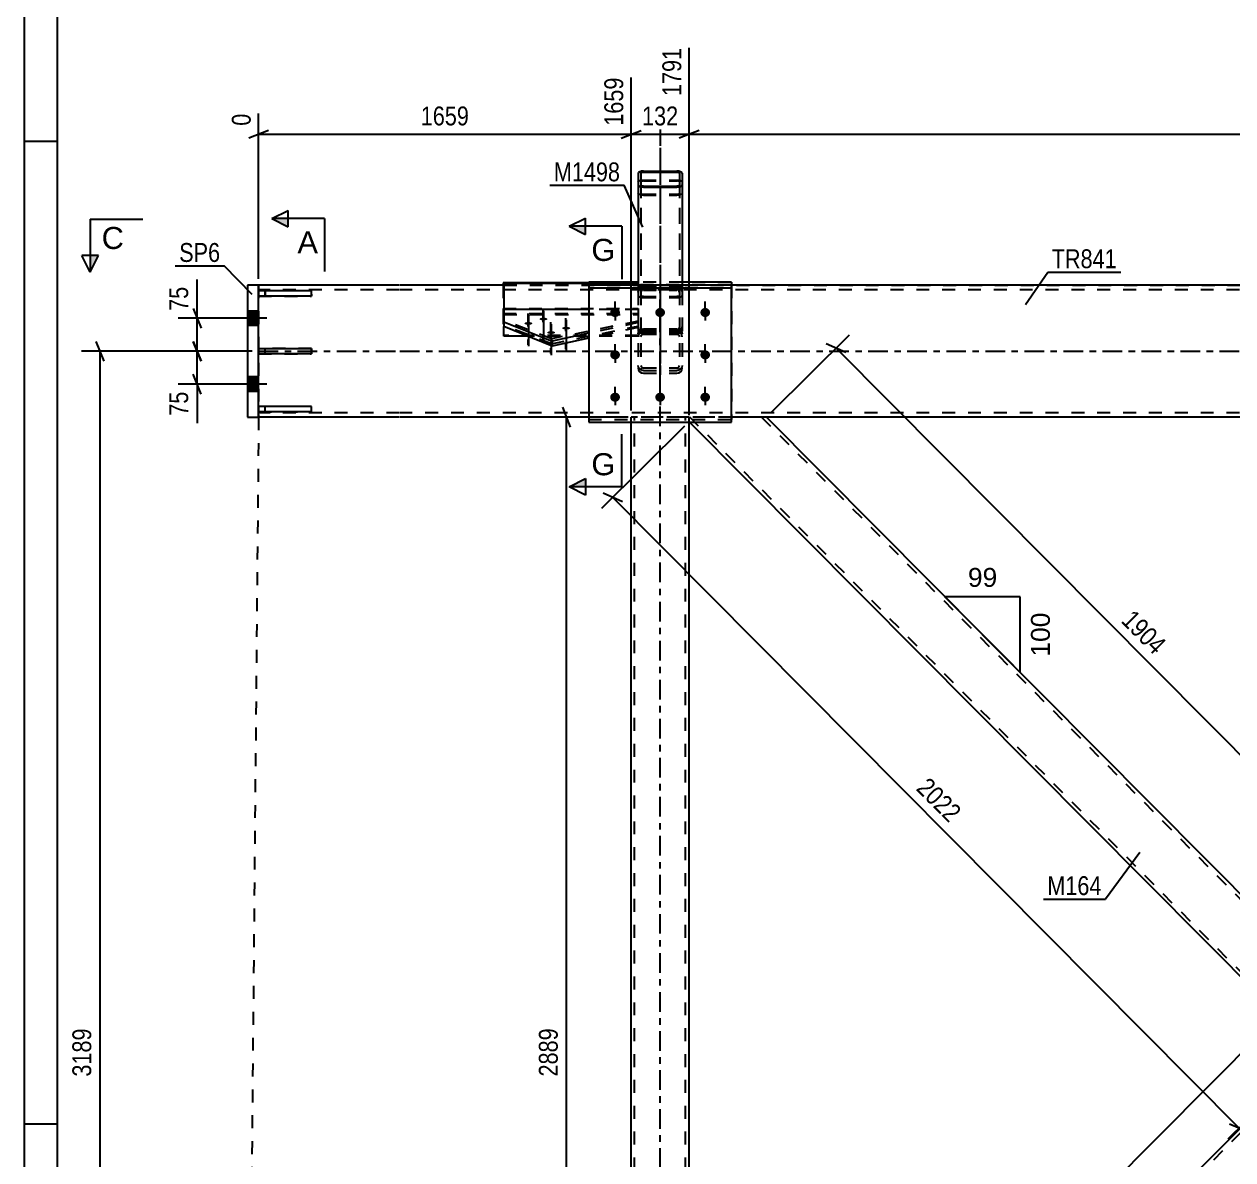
# Model space of a CAD drawing. Header units: millimetres. Extents: x 0 to 841, y 0 to 594.
# Drawn here: x 0 to 183.3, y 292.6 to 464.8 of the extents above; entities that cross this region are included whole.
import ezdxf

# ---------------------------------------------------------------- set-up
doc = ezdxf.new("R2010")
doc.units = ezdxf.units.MM
doc.linetypes.add('DXK_LINE_DOT2', pattern=[3.9198, 1.9599, -1.9599])
doc.linetypes.add('DXK_LINE_DOT3', pattern=[5.9187, 2.979, -0.9799, 0.9799, -0.9799])
doc.styles.add('Arial', font='ARIAL.TTF', dxfattribs={"height": 0.2})
doc.styles.add('Arial Narrow', font='ARIALN.TTF', dxfattribs={"height": 0.2})

# ---------------------------------------------------------------- blocks, each defined once
blk = doc.blocks.new('Unknown-761545321-1129 - 18537')
at = {"color": 5, "linetype": 'Continuous'}
for p, q in [((0, 594), (0, 0)), ((5, 589), (5, 5)), ((5, 447), (0, 447)), ((5, 298), (0, 298))]:
    blk.add_line(p, q, dxfattribs=at)
blk = doc.blocks.new('Part-761545321-3376 - 3193')
at = {"color": 7, "linetype": 'DXK_LINE_DOT3'}
blk.add_line((96.44, 451.28), (96.44, 414.46), dxfattribs=at)
at = {"color": 2, "linetype": 'Continuous'}
for p, q in [((93.17, 442.31), (93.1, 442.2)), ((93.1, 442.2), (93.1, 425.19)), ((93.34, 442.41), (93.17, 442.31)), ((93.6, 442.47), (93.34, 442.41)), ((93.5, 442.2), (93.53, 442.26)), ((93.5, 442.2), (93.5, 440.36)), ((93.53, 442.26), (93.62, 442.3)), ((93.9, 442.49), (93.6, 442.47)), ((93.62, 442.3), (93.75, 442.34)), ((93.75, 442.34), (93.9, 442.35)), ((93.9, 442.49), (98.97, 442.49)), ((93.9, 442.35), (98.97, 442.35)), ((99.28, 442.47), (98.97, 442.49)), ((98.97, 442.35), (99.12, 442.34)), ((99.12, 442.34), (99.25, 442.3)), ((99.25, 442.3), (99.34, 442.26)), ((99.54, 442.41), (99.28, 442.47)), ((99.34, 442.26), (99.37, 442.2)), ((99.37, 442.2), (99.37, 440.36)), ((99.71, 442.31), (99.54, 442.41)), ((99.77, 442.2), (99.71, 442.31)), ((99.77, 442.2), (99.77, 425.19)), ((93.1, 440.36), (93.17, 440.25)), ((93.17, 440.25), (93.34, 440.15)), ((93.34, 440.15), (93.6, 440.09)), ((93.53, 440.3), (93.5, 440.36)), ((93.62, 440.25), (93.53, 440.3)), ((93.6, 440.09), (93.9, 440.07)), ((93.75, 440.22), (93.62, 440.25)), ((93.9, 440.21), (93.75, 440.22)), ((93.9, 440.21), (98.97, 440.21)), ((93.9, 440.07), (98.97, 440.07)), ((99.12, 440.22), (98.97, 440.21)), ((98.97, 440.07), (99.28, 440.09)), ((99.25, 440.25), (99.12, 440.22)), ((99.34, 440.3), (99.25, 440.25)), ((99.28, 440.09), (99.54, 440.15)), ((99.37, 440.36), (99.34, 440.3)), ((99.54, 440.15), (99.71, 440.25)), ((99.71, 440.25), (99.77, 440.36))]:
    blk.add_line(p, q, dxfattribs=at)
at = {"color": 7, "linetype": 'DXK_LINE_DOT2'}
for p, q in [((93.5, 440.36), (93.5, 424.75)), ((99.37, 440.36), (99.37, 424.75)), ((99.77, 425.19), (93.1, 425.19)), ((93.1, 425.19), (93.1, 424.75)), ((93.1, 424.98), (93.5, 424.98)), ((93.17, 424.64), (93.1, 424.75)), ((93.34, 424.54), (93.17, 424.64)), ((93.6, 424.48), (93.34, 424.54)), ((93.5, 424.75), (93.53, 424.69)), ((93.53, 424.69), (93.62, 424.65)), ((93.9, 424.46), (93.6, 424.48)), ((93.62, 424.65), (93.75, 424.62)), ((93.75, 424.62), (93.9, 424.6)), ((93.9, 424.6), (98.97, 424.6)), ((93.9, 424.46), (98.97, 424.46)), ((98.97, 424.6), (99.12, 424.62)), ((99.28, 424.48), (98.97, 424.46)), ((99.12, 424.62), (99.25, 424.65)), ((99.25, 424.65), (99.34, 424.69)), ((99.54, 424.54), (99.28, 424.48)), ((99.34, 424.69), (99.37, 424.75)), ((99.37, 424.98), (99.77, 424.98)), ((99.71, 424.64), (99.54, 424.54)), ((99.77, 424.75), (99.71, 424.64)), ((99.77, 425.19), (99.77, 424.75))]:
    blk.add_line(p, q, dxfattribs=at)
blk = doc.blocks.new('Bolt-761545321-3198 - 3193')
at = {"color": 1, "linetype": 'DXK_LINE_DOT2'}
for p, q in [((89.61, 420.91), (89.61, 422.71)), ((96.44, 420.91), (96.44, 422.71)), ((103.27, 420.91), (103.27, 422.71)), ((89.61, 414.45), (89.61, 416.25)), ((103.27, 414.45), (103.27, 416.25)), ((89.61, 407.99), (89.61, 409.79)), ((96.44, 407.99), (96.44, 409.79)), ((103.27, 407.99), (103.27, 409.79))]:
    blk.add_line(p, q, dxfattribs=at)
blk = doc.blocks.new('Bolt-761545321-3201 - 3193')
at = {"linetype": 'Continuous'}
for points in [[(89.61, 421.75), (89.76, 421.74), (89.9, 421.69), (90.04, 421.62), (90.15, 421.52), (90.24, 421.41), (90.3, 421.27), (90.34, 421.13), (90.34, 420.99), (90.3, 420.85), (90.24, 420.72), (90.15, 420.6), (90.04, 420.5), (89.9, 420.43), (89.76, 420.39), (89.61, 420.37), (89.45, 420.39), (89.31, 420.43), (89.18, 420.5), (89.06, 420.6), (88.97, 420.72), (88.91, 420.85), (88.88, 420.99), (88.88, 421.13), (88.91, 421.27), (88.97, 421.41), (89.06, 421.52), (89.18, 421.62), (89.31, 421.69), (89.45, 421.74)], [(96.44, 421.75), (96.59, 421.74), (96.74, 421.69), (96.87, 421.62), (96.98, 421.52), (97.07, 421.41), (97.14, 421.27), (97.17, 421.13), (97.17, 420.99), (97.14, 420.85), (97.07, 420.72), (96.98, 420.6), (96.87, 420.5), (96.74, 420.43), (96.59, 420.39), (96.44, 420.37), (96.29, 420.39), (96.14, 420.43), (96.01, 420.5), (95.89, 420.6), (95.8, 420.72), (95.74, 420.85), (95.71, 420.99), (95.71, 421.13), (95.74, 421.27), (95.8, 421.41), (95.89, 421.52), (96.01, 421.62), (96.14, 421.69), (96.29, 421.74)], [(103.27, 421.75), (103.43, 421.74), (103.57, 421.69), (103.7, 421.62), (103.82, 421.52), (103.91, 421.41), (103.97, 421.27), (104, 421.13), (104, 420.99), (103.97, 420.85), (103.91, 420.72), (103.82, 420.6), (103.7, 420.5), (103.57, 420.43), (103.43, 420.39), (103.27, 420.37), (103.12, 420.39), (102.97, 420.43), (102.84, 420.5), (102.73, 420.6), (102.64, 420.72), (102.58, 420.85), (102.54, 420.99), (102.54, 421.13), (102.58, 421.27), (102.64, 421.41), (102.73, 421.52), (102.84, 421.62), (102.97, 421.69), (103.12, 421.74)], [(89.61, 415.33), (89.76, 415.31), (89.9, 415.27), (90.04, 415.2), (90.15, 415.1), (90.24, 414.99), (90.3, 414.85), (90.34, 414.71), (90.34, 414.57), (90.3, 414.43), (90.24, 414.3), (90.15, 414.18), (90.04, 414.08), (89.9, 414.01), (89.76, 413.97), (89.61, 413.95), (89.45, 413.97), (89.31, 414.01), (89.18, 414.08), (89.06, 414.18), (88.97, 414.3), (88.91, 414.43), (88.88, 414.57), (88.88, 414.71), (88.91, 414.85), (88.97, 414.99), (89.06, 415.1), (89.18, 415.2), (89.31, 415.27), (89.45, 415.31)], [(103.27, 415.33), (103.43, 415.31), (103.57, 415.27), (103.7, 415.2), (103.82, 415.1), (103.91, 414.99), (103.97, 414.85), (104, 414.71), (104, 414.57), (103.97, 414.43), (103.91, 414.3), (103.82, 414.18), (103.7, 414.08), (103.57, 414.01), (103.43, 413.97), (103.27, 413.95), (103.12, 413.97), (102.97, 414.01), (102.84, 414.08), (102.73, 414.18), (102.64, 414.3), (102.58, 414.43), (102.54, 414.57), (102.54, 414.71), (102.58, 414.85), (102.64, 414.99), (102.73, 415.1), (102.84, 415.2), (102.97, 415.27), (103.12, 415.31)], [(89.61, 408.91), (89.76, 408.89), (89.9, 408.85), (90.04, 408.78), (90.15, 408.68), (90.24, 408.56), (90.3, 408.43), (90.34, 408.29), (90.34, 408.15), (90.3, 408.01), (90.24, 407.87), (90.15, 407.76), (90.04, 407.66), (89.9, 407.59), (89.76, 407.55), (89.61, 407.53), (89.45, 407.55), (89.31, 407.59), (89.18, 407.66), (89.06, 407.76), (88.97, 407.87), (88.91, 408.01), (88.88, 408.15), (88.88, 408.29), (88.91, 408.43), (88.97, 408.56), (89.06, 408.68), (89.18, 408.78), (89.31, 408.85), (89.45, 408.89)], [(96.44, 408.91), (96.59, 408.89), (96.74, 408.85), (96.87, 408.78), (96.98, 408.68), (97.07, 408.56), (97.14, 408.43), (97.17, 408.29), (97.17, 408.15), (97.14, 408.01), (97.07, 407.87), (96.98, 407.76), (96.87, 407.66), (96.74, 407.59), (96.59, 407.55), (96.44, 407.53), (96.29, 407.55), (96.14, 407.59), (96.01, 407.66), (95.89, 407.76), (95.8, 407.87), (95.74, 408.01), (95.71, 408.15), (95.71, 408.29), (95.74, 408.43), (95.8, 408.56), (95.89, 408.68), (96.01, 408.78), (96.14, 408.85), (96.29, 408.89)], [(103.27, 408.91), (103.43, 408.89), (103.57, 408.85), (103.7, 408.78), (103.82, 408.68), (103.91, 408.56), (103.97, 408.43), (104, 408.29), (104, 408.15), (103.97, 408.01), (103.91, 407.87), (103.82, 407.76), (103.7, 407.66), (103.57, 407.59), (103.43, 407.55), (103.27, 407.53), (103.12, 407.55), (102.97, 407.59), (102.84, 407.66), (102.73, 407.76), (102.64, 407.87), (102.58, 408.01), (102.54, 408.15), (102.54, 408.29), (102.58, 408.43), (102.64, 408.56), (102.73, 408.68), (102.84, 408.78), (102.97, 408.85), (103.12, 408.89)]]:
    blk.add_hatch(color=1, dxfattribs=at).paths.add_polyline_path(points)
at = {"color": 1, "linetype": 'Continuous'}
for p, q in [((89.61, 421.72), (89.61, 419.83)), ((96.44, 421.72), (96.44, 419.83)), ((103.27, 421.72), (103.27, 419.83)), ((89.61, 415.3), (89.61, 413.41)), ((103.27, 415.3), (103.27, 413.41)), ((89.61, 408.88), (89.61, 406.99)), ((96.44, 408.88), (96.44, 406.99)), ((103.27, 408.88), (103.27, 406.99))]:
    blk.add_line(p, q, dxfattribs=at)
blk = doc.blocks.new('Bolt-761545321-3266 - 3193')
at = {"linetype": 'Continuous'}
for points in [[(33.88, 421.29), (33.88, 419.09), (35.55, 419.09), (35.55, 421.29)], [(33.88, 421.29), (33.88, 419.09), (35.55, 419.09), (35.55, 421.29)], [(33.88, 411.29), (33.88, 409.09), (35.55, 409.09), (35.55, 411.29)], [(33.88, 411.29), (33.88, 409.09), (35.55, 409.09), (35.55, 411.29)]]:
    blk.add_hatch(color=1, dxfattribs=at).paths.add_polyline_path(points)
at = {"color": 1, "linetype": 'Continuous'}
for p, q in [((36.81, 420.19), (28.88, 420.19)), ((36.81, 420.19), (28.88, 420.19)), ((35.55, 421.29), (33.88, 421.29)), ((35.55, 421.29), (33.88, 421.29)), ((35.55, 419.09), (33.88, 419.09)), ((35.55, 419.09), (33.88, 419.09)), ((35.55, 411.29), (33.88, 411.29)), ((35.55, 411.29), (33.88, 411.29)), ((36.81, 410.19), (28.88, 410.19)), ((36.81, 410.19), (28.88, 410.19)), ((35.55, 409.09), (33.88, 409.09)), ((35.55, 409.09), (33.88, 409.09))]:
    blk.add_line(p, q, dxfattribs=at)
blk = doc.blocks.new('Part-761545321-3402 - 3193')
at = {"color": 2, "linetype": 'Continuous'}
for p, q in [((72.64, 425.56), (72.64, 425.19)), ((93.09, 425.56), (72.64, 425.56)), ((93.09, 425.56), (93.09, 425.47))]:
    blk.add_line(p, q, dxfattribs=at)
at = {"color": 7, "linetype": 'DXK_LINE_DOT2'}
for p, q in [((93.09, 425.47), (93.09, 417.56)), ((72.64, 425.19), (72.64, 417.56)), ((93.09, 417.56), (72.64, 417.56))]:
    blk.add_line(p, q, dxfattribs=at)
blk = doc.blocks.new('Part-761545321-3348 - 3193')
at = {"color": 7, "linetype": 'DXK_LINE_DOT2'}
for p, q in [((93.15, 424.47), (93.11, 424.24)), ((93.11, 424.24), (93.11, 413.03)), ((93.17, 424.57), (93.15, 424.47)), ((93.51, 424.24), (93.54, 424.4)), ((93.51, 424.24), (93.51, 413.03)), ((93.54, 424.4), (93.62, 424.54)), ((93.91, 425.09), (93.6, 425.02)), ((93.62, 424.54), (93.75, 424.63)), ((93.75, 424.63), (93.91, 424.67)), ((93.91, 425.09), (98.97, 425.09)), ((93.91, 424.67), (98.97, 424.67)), ((99.28, 425.02), (98.97, 425.09)), ((98.97, 424.67), (99.13, 424.63)), ((99.13, 424.63), (99.26, 424.54)), ((99.26, 424.54), (99.34, 424.4)), ((99.34, 424.4), (99.37, 424.24)), ((99.37, 424.24), (99.37, 413.03)), ((99.73, 424.47), (99.71, 424.57)), ((99.77, 424.24), (99.73, 424.47)), ((99.77, 424.24), (99.77, 413.03)), ((93.11, 418.88), (93.17, 418.56)), ((93.11, 417.82), (93.17, 418.11)), ((93.17, 418.11), (93.34, 418.36)), ((93.34, 418.36), (93.6, 418.52)), ((93.54, 418.72), (93.51, 418.88)), ((93.54, 417.97), (93.51, 417.82)), ((93.62, 418.58), (93.54, 418.72)), ((93.62, 418.09), (93.54, 417.97)), ((93.6, 418.52), (93.91, 418.58)), ((93.6, 418.1), (93.91, 418.04)), ((93.75, 418.49), (93.62, 418.58)), ((93.75, 418.17), (93.62, 418.09)), ((93.91, 418.46), (93.75, 418.49)), ((93.91, 418.2), (93.75, 418.17)), ((93.91, 418.58), (98.97, 418.58)), ((93.91, 418.46), (98.97, 418.46)), ((93.91, 418.2), (98.97, 418.2)), ((93.91, 418.04), (98.97, 418.04)), ((98.97, 418.58), (99.28, 418.52)), ((99.13, 418.49), (98.97, 418.46)), ((99.13, 418.17), (98.97, 418.2)), ((98.97, 418.04), (99.28, 418.1)), ((99.26, 418.58), (99.13, 418.49)), ((99.26, 418.09), (99.13, 418.17)), ((99.34, 418.72), (99.26, 418.58)), ((99.34, 417.97), (99.26, 418.09)), ((99.28, 418.52), (99.54, 418.36)), ((99.37, 418.88), (99.34, 418.72)), ((99.37, 417.82), (99.34, 417.97)), ((99.54, 418.36), (99.71, 418.11)), ((99.71, 418.56), (99.77, 418.88)), ((99.71, 418.11), (99.77, 417.82)), ((93.17, 412.74), (93.11, 413.03)), ((93.34, 412.5), (93.17, 412.74)), ((93.6, 412.33), (93.34, 412.5)), ((93.51, 413.03), (93.54, 412.89)), ((93.54, 412.89), (93.62, 412.76)), ((93.62, 412.76), (93.75, 412.68)), ((93.75, 412.68), (93.91, 412.65)), ((93.91, 412.65), (98.97, 412.65)), ((98.97, 412.65), (99.13, 412.68)), ((99.13, 412.68), (99.26, 412.76)), ((99.26, 412.76), (99.34, 412.89)), ((99.54, 412.5), (99.28, 412.33)), ((99.34, 412.89), (99.37, 413.03)), ((99.71, 412.74), (99.54, 412.5)), ((99.77, 413.03), (99.71, 412.74)), ((93.91, 412.27), (93.6, 412.33)), ((93.91, 412.27), (98.97, 412.27)), ((99.28, 412.33), (98.97, 412.27))]:
    blk.add_line(p, q, dxfattribs=at)
at = {"color": 7, "linetype": 'DXK_LINE_DOT3'}
blk.add_line((96.44, 412.17), (96.44, 424.82), dxfattribs=at)
at = {"color": 7, "linetype": 'DXK_LINE_DOT2'}
for centre, start, end in [((93.94, 424.27), 114.1353, 159.0718), ((98.94, 424.27), 20.9282, 65.8647), ((93.94, 418.85), 200.9282, 245.8647), ((98.94, 418.85), 294.1353, 339.0718)]:
    blk.add_arc(centre, 0.824, start, end, dxfattribs=at)
blk = doc.blocks.new('Part-761545321-3224 - 3193')
at = {"color": 2, "linetype": 'Continuous'}
for p, q in [((33.88, 425.19), (33.88, 405.19)), ((35.55, 425.19), (33.88, 425.19)), ((35.55, 405.19), (35.55, 425.19)), ((33.88, 405.19), (35.55, 405.19))]:
    blk.add_line(p, q, dxfattribs=at)
blk = doc.blocks.new('Part-761545321-3247 - 3193')
at = {"color": 2, "linetype": 'Continuous'}
for p, q in [((35.55, 414.79), (35.55, 415.59)), ((35.55, 415.59), (43.55, 415.59)), ((43.55, 414.79), (35.55, 414.79)), ((43.55, 415.59), (43.55, 414.79))]:
    blk.add_line(p, q, dxfattribs=at)
at = {"color": 7, "linetype": 'DXK_LINE_DOT2'}
blk.add_line((36.55, 414.79), (36.55, 415.59), dxfattribs=at)
blk = doc.blocks.new('Part-761545321-3248 - 3193')
at = {"color": 2, "linetype": 'Continuous'}
for p, q in [((43.55, 424.35), (35.55, 424.35)), ((35.55, 424.35), (35.55, 423.55)), ((43.55, 423.55), (35.55, 423.55)), ((43.55, 423.86), (43.55, 424.35)), ((43.55, 423.85), (43.55, 423.55))]:
    blk.add_line(p, q, dxfattribs=at)
at = {"color": 7, "linetype": 'DXK_LINE_DOT2'}
for p, q in [((36.55, 423.55), (36.55, 424.35)), ((43.55, 423.86), (43.55, 423.85))]:
    blk.add_line(p, q, dxfattribs=at)
blk = doc.blocks.new('Part-761545321-3249 - 3193')
at = {"color": 2, "linetype": 'Continuous'}
for p, q in [((35.55, 406.02), (35.55, 406.82)), ((43.55, 406.82), (35.55, 406.82)), ((43.55, 406.02), (35.55, 406.02)), ((43.55, 406.52), (43.55, 406.82)), ((43.55, 406.02), (43.55, 406.51))]:
    blk.add_line(p, q, dxfattribs=at)
at = {"color": 7, "linetype": 'DXK_LINE_DOT2'}
for p, q in [((36.55, 406.02), (36.55, 406.82)), ((43.55, 406.51), (43.55, 406.52))]:
    blk.add_line(p, q, dxfattribs=at)
blk = doc.blocks.new('Part-761545321-3250 - 3193')
at = {"color": 7, "linetype": 'DXK_LINE_DOT2'}
for p, q in [((43.55, 415.59), (35.55, 415.59)), ((35.55, 415.59), (35.55, 414.79)), ((35.55, 414.79), (43.55, 414.79)), ((36.55, 414.79), (36.55, 415.59)), ((43.55, 414.79), (43.55, 415.59))]:
    blk.add_line(p, q, dxfattribs=at)
blk = doc.blocks.new('Part-761545321-3251 - 3193')
at = {"color": 7, "linetype": 'DXK_LINE_DOT2'}
for p, q in [((43.55, 424.35), (35.55, 424.35)), ((35.55, 424.35), (35.55, 423.55)), ((35.55, 423.55), (43.55, 423.55)), ((36.55, 424.35), (36.55, 423.55)), ((43.55, 423.55), (43.55, 424.35))]:
    blk.add_line(p, q, dxfattribs=at)
blk = doc.blocks.new('Part-761545321-3316 - 3193')
at = {"color": 7, "linetype": 'DXK_LINE_DOT2'}
blk.add_line((292.2, 405.19), (100.92, 212.6), dxfattribs=at)
at = {"color": 2, "linetype": 'Continuous'}
blk.add_line((195.83, 308.92), (100.84, 213.28), dxfattribs=at)
blk = doc.blocks.new('Part-761545321-3252 - 3193')
at = {"color": 7, "linetype": 'DXK_LINE_DOT2'}
for p, q in [((43.55, 406.82), (35.55, 406.82)), ((35.55, 406.82), (35.55, 406.02)), ((35.55, 406.02), (43.55, 406.02)), ((36.55, 406.02), (36.55, 406.82)), ((43.55, 406.02), (43.55, 406.82))]:
    blk.add_line(p, q, dxfattribs=at)
blk = doc.blocks.new('Part-761545321-3257 - 3193')
at = {"color": 2, "linetype": 'Continuous'}
for p, q in [((56.88, 425.19), (35.55, 425.19)), ((72.74, 425.19), (56.98, 425.19)), ((93.1, 425.19), (93.09, 425.19)), ((325.4, 425.19), (99.77, 425.19)), ((56.88, 405.19), (35.55, 405.19)), ((85.61, 405.19), (56.98, 405.19)), ((325.4, 405.19), (107.27, 405.19))]:
    blk.add_line(p, q, dxfattribs=at)
at = {"color": 7, "linetype": 'DXK_LINE_DOT2'}
for p, q in [((35.55, 425.19), (35.55, 405.19)), ((56.88, 424.52), (35.55, 424.52)), ((325.4, 424.52), (56.98, 424.52)), ((72.74, 425.19), (325.4, 425.19)), ((99.77, 425.19), (93.1, 425.19)), ((56.88, 405.85), (35.55, 405.85)), ((325.4, 405.85), (56.98, 405.85)), ((107.27, 405.19), (85.61, 405.19))]:
    blk.add_line(p, q, dxfattribs=at)
at = {"color": 7, "linetype": 'DXK_LINE_DOT3'}
for p, q in [((35.55, 415.19), (56.88, 415.19)), ((56.98, 415.19), (325.4, 415.19))]:
    blk.add_line(p, q, dxfattribs=at)
blk = doc.blocks.new('Part-761545321-3354 - 3193')
at = {"color": 2, "linetype": 'Continuous'}
for p, q in [((107.27, 425.19), (85.61, 425.19)), ((85.61, 425.19), (85.61, 404.46)), ((85.61, 424.82), (107.27, 424.82)), ((107.27, 404.46), (107.27, 425.19)), ((85.61, 404.46), (107.27, 404.46))]:
    blk.add_line(p, q, dxfattribs=at)
at = {"color": 7, "linetype": 'DXK_LINE_DOT2'}
blk.add_line((85.61, 404.83), (107.27, 404.83), dxfattribs=at)
blk = doc.blocks.new('Part-761545321-3301 - 3193')
at = {"color": 7, "linetype": 'DXK_LINE_DOT2'}
for p, q in [((112.58, 405.19), (100.84, 405.19)), ((100.84, 404.52), (100.84, 405.19)), ((196.2, 309.29), (100.93, 405.19)), ((201.65, 314.78), (111.83, 405.19)), ((100.89, 404.46), (100.84, 404.52)), ((201.97, 315.1), (201.28, 314.4)), ((196.2, 309.29), (196.23, 309.32))]:
    blk.add_line(p, q, dxfattribs=at)
at = {"color": 2, "linetype": 'Continuous'}
for p, q in [((202.03, 315.16), (112.58, 405.19)), ((195.83, 308.92), (100.89, 404.46)), ((201.28, 314.4), (195.83, 308.92)), ((202.03, 315.16), (201.28, 314.4))]:
    blk.add_line(p, q, dxfattribs=at)
blk = doc.blocks.new('Part-761545321-3319 - 3193')
at = {"color": 7, "linetype": 'DXK_LINE_DOT3'}
blk.add_line((96.44, 202.6), (96.44, 415.19), dxfattribs=at)
at = {"color": 7, "linetype": 'DXK_LINE_DOT2'}
for p, q in [((100.84, 405.19), (92.04, 405.19)), ((92.04, 404.46), (92.04, 405.19)), ((92.57, 212.6), (92.57, 405.19)), ((100.31, 212.6), (100.31, 405.19)), ((100.84, 404.46), (100.84, 405.19)), ((100.84, 212.6), (100.84, 213.28)), ((100.84, 212.6), (92.04, 212.6))]:
    blk.add_line(p, q, dxfattribs=at)
at = {"color": 2, "linetype": 'Continuous'}
for p, q in [((92.04, 212.6), (92.04, 404.46)), ((100.84, 213.28), (100.84, 404.46))]:
    blk.add_line(p, q, dxfattribs=at)
blk = doc.blocks.new('Part-761545321-3339 - 3193')
at = {"color": 7, "linetype": 'DXK_LINE_DOT2'}
for p, q in [((93.11, 424.13), (93.17, 424.45)), ((93.11, 424.13), (93.11, 412.62)), ((93.54, 424.29), (93.51, 424.13)), ((93.51, 424.13), (93.51, 412.62)), ((93.62, 424.43), (93.54, 424.29)), ((93.6, 424.91), (93.91, 424.98)), ((93.75, 424.52), (93.62, 424.43)), ((93.91, 424.55), (93.75, 424.52)), ((93.91, 424.98), (98.97, 424.98)), ((93.91, 424.55), (98.97, 424.55)), ((98.97, 424.98), (99.28, 424.91)), ((99.13, 424.52), (98.97, 424.55)), ((99.26, 424.43), (99.13, 424.52)), ((99.34, 424.29), (99.26, 424.43)), ((99.37, 424.13), (99.34, 424.29)), ((99.37, 424.13), (99.37, 412.62)), ((99.71, 424.45), (99.77, 424.13)), ((99.77, 424.13), (99.77, 412.62)), ((93.17, 418.41), (93.11, 418.74)), ((93.34, 417.92), (93.17, 417.67)), ((93.6, 418.08), (93.34, 417.92)), ((93.51, 418.74), (93.54, 418.57)), ((93.54, 418.57), (93.62, 418.43)), ((93.91, 418.14), (93.6, 418.08)), ((93.91, 417.88), (93.6, 417.95)), ((93.62, 418.43), (93.75, 418.34)), ((93.75, 418.34), (93.91, 418.31)), ((93.91, 418.31), (98.97, 418.31)), ((93.91, 418.14), (98.97, 418.14)), ((98.97, 418.31), (99.13, 418.34)), ((99.28, 418.08), (98.97, 418.14)), ((99.28, 417.95), (98.97, 417.88)), ((99.13, 418.34), (99.26, 418.43)), ((99.26, 418.43), (99.34, 418.57)), ((99.54, 417.92), (99.28, 418.08)), ((99.34, 418.57), (99.37, 418.74)), ((99.71, 417.67), (99.54, 417.92)), ((99.77, 418.74), (99.71, 418.41)), ((93.17, 417.67), (93.11, 417.39)), ((93.51, 417.39), (93.54, 417.53)), ((93.54, 417.53), (93.62, 417.65)), ((93.62, 417.65), (93.75, 417.73)), ((93.75, 417.73), (93.91, 417.76)), ((93.91, 417.88), (98.97, 417.88)), ((93.91, 417.76), (98.97, 417.76)), ((98.97, 417.76), (99.13, 417.73)), ((99.13, 417.73), (99.26, 417.65)), ((99.26, 417.65), (99.34, 417.53)), ((99.34, 417.53), (99.37, 417.39)), ((99.77, 417.39), (99.71, 417.67)), ((93.11, 412.62), (93.17, 412.34)), ((93.54, 412.48), (93.51, 412.62)), ((93.62, 412.36), (93.54, 412.48)), ((99.34, 412.48), (99.26, 412.36)), ((99.37, 412.62), (99.34, 412.48)), ((99.71, 412.34), (99.77, 412.62)), ((93.17, 412.34), (93.34, 412.09)), ((93.34, 412.09), (93.6, 411.93)), ((93.6, 411.93), (93.91, 411.87)), ((93.75, 412.28), (93.62, 412.36)), ((93.91, 412.25), (93.75, 412.28)), ((93.91, 412.25), (98.97, 412.25)), ((93.91, 411.87), (98.97, 411.87)), ((99.13, 412.28), (98.97, 412.25)), ((98.97, 411.87), (99.28, 411.93)), ((99.26, 412.36), (99.13, 412.28)), ((99.28, 411.93), (99.54, 412.09)), ((99.54, 412.09), (99.71, 412.34))]:
    blk.add_line(p, q, dxfattribs=at)
at = {"color": 7, "linetype": 'DXK_LINE_DOT3'}
blk.add_line((96.44, 424.85), (96.44, 411.59), dxfattribs=at)
at = {"color": 7, "linetype": 'DXK_LINE_DOT2'}
for centre, start, end in [((93.94, 424.16), 114.32, 159.2417), ((98.94, 424.16), 20.7583, 65.68), ((93.94, 418.7), 200.7583, 245.68), ((98.94, 418.7), 294.32, 339.2417)]:
    blk.add_arc(centre, 0.827, start, end, dxfattribs=at)
blk = doc.blocks.new('Part-761545321-3359 - 3193')
at = {"color": 2, "linetype": 'Continuous'}
for p, q in [((93.1, 425.67), (85.61, 425.67)), ((85.61, 425.67), (85.61, 425.56)), ((107.27, 425.67), (99.77, 425.67)), ((107.27, 425.67), (107.27, 425.19))]:
    blk.add_line(p, q, dxfattribs=at)
at = {"color": 7, "linetype": 'DXK_LINE_DOT2'}
for p, q in [((85.61, 425.56), (85.61, 404.84)), ((85.61, 425.32), (107.27, 425.32)), ((93.17, 425.67), (93.1, 425.67)), ((99.77, 425.67), (93.17, 425.67)), ((107.27, 425.19), (107.27, 404.84)), ((107.27, 405.18), (85.61, 405.18)), ((85.61, 404.84), (107.27, 404.84))]:
    blk.add_line(p, q, dxfattribs=at)
blk = doc.blocks.new('Part-761545321-3371 - 3193')
at = {"color": 7, "linetype": 'DXK_LINE_DOT3'}
blk.add_line((96.44, 449.99), (96.44, 413.34), dxfattribs=at)
at = {"color": 7, "linetype": 'DXK_LINE_DOT2'}
for p, q in [((93.1, 440.87), (93.16, 440.97)), ((93.16, 440.97), (93.34, 441.06)), ((93.34, 441.06), (93.6, 441.12)), ((93.53, 440.92), (93.5, 440.87)), ((93.5, 440.87), (93.5, 423.61)), ((93.62, 440.96), (93.53, 440.92)), ((93.6, 441.12), (93.9, 441.14)), ((93.75, 440.99), (93.62, 440.96)), ((93.9, 441), (93.75, 440.99)), ((93.9, 441.14), (98.97, 441.14)), ((93.9, 441), (98.97, 441)), ((98.97, 441.14), (99.28, 441.12)), ((99.12, 440.99), (98.97, 441)), ((99.25, 440.96), (99.12, 440.99)), ((99.34, 440.92), (99.25, 440.96)), ((99.28, 441.12), (99.54, 441.06)), ((99.37, 440.87), (99.34, 440.92)), ((99.37, 440.87), (99.37, 423.61)), ((99.54, 441.06), (99.71, 440.97)), ((99.71, 440.97), (99.77, 440.87)), ((99.77, 440.87), (99.77, 423.61)), ((93.16, 439.02), (93.1, 439.12)), ((93.34, 438.93), (93.16, 439.02)), ((93.6, 438.87), (93.34, 438.93)), ((93.5, 439.12), (93.53, 439.07)), ((93.53, 439.07), (93.62, 439.03)), ((93.9, 438.85), (93.6, 438.87)), ((93.62, 439.03), (93.75, 439)), ((93.75, 439), (93.9, 438.99)), ((93.9, 438.99), (98.97, 438.99)), ((93.9, 438.85), (98.97, 438.85)), ((98.97, 438.99), (99.12, 439)), ((99.28, 438.87), (98.97, 438.85)), ((99.12, 439), (99.25, 439.03)), ((99.25, 439.03), (99.28, 439.04)), ((99.28, 439.04), (99.34, 439.07)), ((99.54, 438.93), (99.28, 438.87)), ((99.34, 439.07), (99.37, 439.12)), ((99.71, 439.02), (99.54, 438.93)), ((99.77, 439.12), (99.71, 439.02)), ((99.77, 425.19), (93.1, 425.19)), ((93.1, 425.19), (93.1, 423.61)), ((93.1, 425.09), (93.5, 425.09)), ((93.1, 423.61), (93.16, 423.51)), ((93.16, 423.51), (93.34, 423.42)), ((93.34, 423.42), (93.6, 423.36)), ((93.53, 423.56), (93.5, 423.61)), ((93.62, 423.51), (93.53, 423.56)), ((93.75, 423.48), (93.62, 423.51)), ((93.9, 423.47), (93.75, 423.48)), ((93.9, 423.47), (98.97, 423.47)), ((99.12, 423.48), (98.97, 423.47)), ((99.25, 423.51), (99.12, 423.48)), ((99.34, 423.56), (99.25, 423.51)), ((99.28, 423.36), (99.54, 423.42)), ((99.37, 423.61), (99.34, 423.56)), ((99.37, 425.09), (99.77, 425.09)), ((99.54, 423.42), (99.71, 423.51)), ((99.71, 423.51), (99.77, 423.61)), ((93.6, 423.36), (93.9, 423.34)), ((93.9, 423.34), (98.97, 423.34)), ((98.97, 423.34), (99.28, 423.36))]:
    blk.add_line(p, q, dxfattribs=at)
at = {"color": 2, "linetype": 'Continuous'}
blk.add_line((93.1, 440.87), (93.1, 425.19), dxfattribs=at)
blk = doc.blocks.new('Part-761545321-3399 - 3193')
at = {"color": 7, "linetype": 'DXK_LINE_DOT2'}
for p, q in [((72.64, 421.66), (93.09, 421.66)), ((72.64, 421.66), (72.64, 419.14)), ((93.09, 421.66), (93.09, 419)), ((72.64, 420.91), (93.09, 420.91)), ((79.97, 417.08), (72.64, 419.9)), ((93.09, 419.76), (79.97, 417.08)), ((79.97, 416.33), (72.64, 419.14)), ((79.97, 416.33), (93.09, 419)), ((79.97, 417.08), (79.97, 416.33))]:
    blk.add_line(p, q, dxfattribs=at)
blk = doc.blocks.new('Bolt-761545321-3403 - 3193')
at = {"color": 1, "linetype": 'DXK_LINE_DOT2'}
for p, q in [((76.36, 420.91), (76.36, 416.18)), ((78.65, 421.54), (78.65, 416.81)), ((82.1, 420.21), (82.1, 415.48)), ((79.81, 419.58), (79.81, 414.85))]:
    blk.add_line(p, q, dxfattribs=at)
blk = doc.blocks.new('Part-761545321-3413 - 3193')
at = {"color": 2, "linetype": 'Continuous'}
for p, q in [((85.61, 421.53), (72.74, 421.53)), ((72.74, 421.53), (72.74, 418.92)), ((72.74, 419.67), (80.09, 416.72)), ((80.09, 415.97), (72.74, 418.92)), ((85.61, 417.91), (80.09, 416.72)), ((85.61, 417.16), (80.09, 415.97)), ((80.09, 416.72), (80.09, 415.97))]:
    blk.add_line(p, q, dxfattribs=at)
at = {"color": 7, "linetype": 'DXK_LINE_DOT2'}
for p, q in [((72.74, 420.78), (93.09, 420.78)), ((93.09, 421.53), (85.61, 421.53)), ((93.09, 421.53), (93.09, 418.78)), ((93.09, 419.53), (85.61, 417.91)), ((93.09, 418.78), (85.61, 417.16))]:
    blk.add_line(p, q, dxfattribs=at)
blk = doc.blocks.new('Part-761545321-3416 - 3193')
at = {"color": 2, "linetype": 'Continuous'}
for p, q in [((72.74, 425.47), (72.74, 421.53)), ((93.09, 425.47), (72.74, 425.47)), ((93.09, 425.47), (93.09, 425.19)), ((72.74, 417.47), (72.74, 418.92)), ((76.36, 417.47), (72.74, 417.47))]:
    blk.add_line(p, q, dxfattribs=at)
at = {"color": 7, "linetype": 'DXK_LINE_DOT2'}
for p, q in [((93.09, 425.19), (93.09, 417.47)), ((72.74, 421.53), (72.74, 418.92)), ((93.09, 417.47), (76.36, 417.47))]:
    blk.add_line(p, q, dxfattribs=at)
blk = doc.blocks.new('Bolt-761545321-3417 - 3193')
at = {"linetype": 'Continuous'}
for points in [[(78.75, 419.87), (78.62, 419.88), (78.5, 419.89), (78.39, 419.91), (78.3, 419.94), (78.23, 419.97), (78.18, 420.01), (78.15, 420.05), (78.15, 420.1), (78.18, 420.14), (78.23, 420.18), (78.3, 420.21), (78.39, 420.24), (78.5, 420.26), (78.62, 420.28), (78.75, 420.28), (78.87, 420.28), (78.99, 420.26), (79.1, 420.24), (79.19, 420.21), (79.27, 420.18), (79.32, 420.14), (79.34, 420.1), (79.34, 420.05), (79.32, 420.01), (79.27, 419.97), (79.19, 419.94), (79.1, 419.91), (78.99, 419.89), (78.87, 419.88)], [(76.46, 419.21), (76.34, 419.21), (76.22, 419.22), (76.11, 419.24), (76.02, 419.27), (75.94, 419.31), (75.89, 419.35), (75.87, 419.39), (75.87, 419.43), (75.89, 419.47), (75.94, 419.51), (76.02, 419.55), (76.11, 419.58), (76.22, 419.6), (76.34, 419.61), (76.46, 419.62), (76.59, 419.61), (76.71, 419.6), (76.82, 419.58), (76.91, 419.55), (76.98, 419.51), (77.03, 419.47), (77.06, 419.43), (77.06, 419.39), (77.03, 419.35), (76.98, 419.31), (76.91, 419.27), (76.82, 419.24), (76.71, 419.22), (76.59, 419.21)], [(79.92, 417.82), (79.8, 417.82), (79.68, 417.83), (79.57, 417.86), (79.47, 417.88), (79.4, 417.92), (79.35, 417.96), (79.32, 418), (79.32, 418.04), (79.35, 418.09), (79.4, 418.12), (79.47, 418.16), (79.57, 418.19), (79.68, 418.21), (79.8, 418.22), (79.92, 418.23), (80.04, 418.22), (80.16, 418.21), (80.27, 418.19), (80.37, 418.16), (80.44, 418.12), (80.49, 418.09), (80.52, 418.04), (80.52, 418), (80.49, 417.96), (80.44, 417.92), (80.37, 417.88), (80.27, 417.86), (80.16, 417.83), (80.04, 417.82)], [(82.2, 418.48), (82.08, 418.49), (81.96, 418.5), (81.85, 418.52), (81.76, 418.55), (81.68, 418.58), (81.63, 418.62), (81.61, 418.67), (81.61, 418.71), (81.63, 418.75), (81.68, 418.79), (81.76, 418.82), (81.85, 418.85), (81.96, 418.87), (82.08, 418.89), (82.2, 418.89), (82.33, 418.89), (82.45, 418.87), (82.56, 418.85), (82.65, 418.82), (82.72, 418.79), (82.78, 418.75), (82.8, 418.71), (82.8, 418.67), (82.78, 418.62), (82.72, 418.58), (82.65, 418.55), (82.56, 418.52), (82.45, 418.5), (82.33, 418.49)]]:
    blk.add_hatch(color=1, dxfattribs=at).paths.add_polyline_path(points)
at = {"color": 1, "linetype": 'Continuous'}
for p, q in [((76.46, 420.66), (76.46, 415.97)), ((78.75, 421.33), (78.75, 416.63)), ((82.2, 419.94), (82.2, 415.24)), ((79.92, 419.27), (79.92, 414.58))]:
    blk.add_line(p, q, dxfattribs=at)
blk = doc.blocks.new('Line-761545321-3912 - 3193')
at = {"color": 1, "linetype": 'DXK_LINE_DOT2'}
blk.add_line((35.55, 405.19), (33.88, 220.6), dxfattribs=at)
blk = doc.blocks.new('AngleDimension-761545321-22426 - 3193')
at = {"color": 7, "linetype": 'Continuous'}
for p, q in [((140.61, 376.98), (139.62, 377.97)), ((151.04, 377.97), (139.62, 377.97)), ((151.04, 366.48), (139.62, 377.97)), ((151.04, 366.48), (151.04, 377.97))]:
    blk.add_line(p, q, dxfattribs=at)
at = {"color": 0}
for points in [[(148.16, 378.87), (148.16, 383.07), (142.51, 383.07), (142.51, 378.87)], [(156.14, 376.16), (151.94, 376.16), (151.94, 368.29), (156.14, 368.29)]]:
    blk.add_wipeout(points, dxfattribs=at)
at = {"color": 3, "style": 'Arial'}
blk.add_text('99', height=2.865, dxfattribs=at).set_placement((143.11, 379.47))
blk.add_text('100', height=2.865, rotation=90.0002, dxfattribs=at).set_placement((155.54, 368.89))
blk = doc.blocks.new('StraightDimension-761545321-3814 - 3193')
at = {"color": 7, "linetype": 'Continuous'}
for p, q in [((12.12, 413.69), (10.92, 416.69)), ((34.55, 415.19), (8.67, 415.19)), ((11.52, 202.56), (11.52, 415.19)), ((10.92, 204.06), (12.12, 201.06)), ((34.55, 202.56), (8.67, 202.56))]:
    blk.add_line(p, q, dxfattribs=at)
at = {"color": 0}
blk.add_wipeout([(10.77, 313.13), (6.57, 313.13), (6.57, 304.62), (10.77, 304.62)], dxfattribs=at)
at = {"color": 3, "style": 'Arial Narrow'}
blk.add_text('3189', height=2.863, rotation=90.0002, dxfattribs=at).set_placement((10.17, 305.22))
blk = doc.blocks.new('StraightDimension-761545321-3629 - 3193')
at = {"color": 7, "linetype": 'Continuous'}
for p, q in [((25.62, 421.69), (26.82, 418.69)), ((32.88, 420.19), (23.37, 420.19)), ((26.22, 415.19), (26.22, 420.19)), ((26.82, 413.69), (25.62, 416.69)), ((34.55, 415.19), (23.37, 415.19))]:
    blk.add_line(p, q, dxfattribs=at)
at = {"color": 0}
blk.add_wipeout([(25.47, 425.57), (21.27, 425.57), (21.27, 420.71), (25.47, 420.71)], dxfattribs=at)
at = {"color": 7, "linetype": 'Continuous'}
blk.add_line((26.22, 420.19), (26.22, 426.09), dxfattribs=at)
blk.add_line((26.22, 420.19), (26.22, 426.09), dxfattribs=at)
at = {"color": 3, "style": 'Arial Narrow'}
blk.add_text('75', height=2.863, rotation=90.0002, dxfattribs=at).set_placement((24.87, 421.31))
blk = doc.blocks.new('StraightDimension-761545321-11586 - 3193')
at = {"color": 7, "linetype": 'Continuous'}
for p, q in [((100.84, 405.52), (100.84, 461.19)), ((102.34, 448.68), (99.34, 447.48)), ((100.84, 448.08), (291.45, 448.08))]:
    blk.add_line(p, q, dxfattribs=at)
blk = doc.blocks.new('StraightDimension-761545321-3506 - 3193')
at = {"color": 7, "linetype": 'Continuous'}
for p, q in [((91.04, 405.19), (79.41, 405.19)), ((82.86, 403.69), (81.66, 406.69)), ((82.26, 212.6), (82.26, 405.19)), ((81.66, 214.1), (82.86, 211.1)), ((91.04, 212.6), (79.41, 212.6))]:
    blk.add_line(p, q, dxfattribs=at)
at = {"color": 0}
blk.add_wipeout([(81.51, 313.15), (77.31, 313.15), (77.31, 304.64), (81.51, 304.64)], dxfattribs=at)
at = {"color": 3, "style": 'Arial Narrow'}
blk.add_text('2889', height=2.863, rotation=90.0002, dxfattribs=at).set_placement((80.91, 305.24))
blk = doc.blocks.new('StraightDimension-761545321-3518 - 3193')
at = {"color": 7, "linetype": 'Continuous'}
for p, q in [((100.13, 403.81), (87.57, 391.33)), ((90.75, 392.38), (87.79, 393.66)), ((89.27, 393.02), (184.26, 297.42)), ((195.12, 308.21), (182.55, 295.73)), ((182.77, 298.06), (185.74, 296.78))]:
    blk.add_line(p, q, dxfattribs=at)
at = {"color": 0}
blk.add_wipeout([(140.29, 342.73), (143.27, 345.69), (137.27, 351.73), (134.29, 348.77)], dxfattribs=at)
at = {"color": 3, "style": 'Arial Narrow'}
blk.add_text('2022', height=2.863, rotation=-45.1835, dxfattribs=at).set_placement((135.14, 348.76))
blk = doc.blocks.new('StraightDimension-761545321-3573 - 3193')
at = {"color": 7, "linetype": 'Continuous'}
for p, q in [((113.29, 405.89), (125.14, 417.67)), ((124.6, 415.02), (121.63, 416.3)), ((123.12, 415.66), (212.57, 325.63)), ((202.74, 315.86), (214.59, 327.64)), ((211.09, 326.27), (214.05, 324.99))]:
    blk.add_line(p, q, dxfattribs=at)
at = {"color": 0}
blk.add_wipeout([(171.38, 368.15), (174.35, 371.11), (168.36, 377.15), (165.38, 374.19)], dxfattribs=at)
at = {"color": 3, "style": 'Arial Narrow'}
blk.add_text('1904', height=2.863, rotation=-45.1835, dxfattribs=at).set_placement((166.22, 374.19))
blk = doc.blocks.new('StraightDimension-761545321-3620 - 3193')
at = {"color": 7, "linetype": 'Continuous'}
for p, q in [((25.62, 416.69), (26.82, 413.69)), ((34.55, 415.19), (23.37, 415.19)), ((26.22, 410.19), (26.22, 415.19)), ((26.82, 408.69), (25.62, 411.69)), ((32.88, 410.19), (23.37, 410.19))]:
    blk.add_line(p, q, dxfattribs=at)
at = {"color": 0}
blk.add_wipeout([(25.47, 409.66), (21.27, 409.66), (21.27, 404.81), (25.47, 404.81)], dxfattribs=at)
at = {"color": 7, "linetype": 'Continuous'}
blk.add_line((26.22, 410.19), (26.22, 404.28), dxfattribs=at)
blk.add_line((26.22, 410.19), (26.22, 404.28), dxfattribs=at)
at = {"color": 3, "style": 'Arial Narrow'}
blk.add_text('75', height=2.863, rotation=90.0002, dxfattribs=at).set_placement((24.87, 405.41))
blk = doc.blocks.new('StraightDimension-761545321-11587 - 3193')
at = {"color": 7, "linetype": 'Continuous'}
for p, q in [((100.84, 405.52), (100.84, 461.19)), ((92.04, 406.19), (92.04, 456.69)), ((90.54, 447.48), (93.54, 448.68)), ((92.04, 448.08), (100.84, 448.08)), ((102.34, 448.68), (99.34, 447.48))]:
    blk.add_line(p, q, dxfattribs=at)
at = {"color": 0}
blk.add_wipeout([(99.78, 448.83), (99.78, 453.03), (93.1, 453.03), (93.1, 448.83)], dxfattribs=at)
at = {"color": 3, "style": 'Arial Narrow'}
blk.add_text('132', height=2.863, dxfattribs=at).set_placement((93.7, 449.43))
at = {"color": 0, "linetype": 'Continuous'}
blk.add_wipeout([(100.24, 461.79), (96.04, 461.79), (96.04, 453.28), (100.24, 453.28)], dxfattribs=at)
at = {"color": 3, "linetype": 'Continuous', "style": 'Arial Narrow'}
blk.add_text('1791', height=2.863, rotation=90.0002, dxfattribs=at).set_placement((99.64, 453.88))
blk = doc.blocks.new('StraightDimension-761545321-11588 - 3193')
at = {"color": 7, "linetype": 'Continuous'}
for p, q in [((92.04, 406.19), (92.04, 456.69)), ((35.55, 426.19), (35.55, 451.21)), ((37.05, 448.68), (34.05, 447.48)), ((35.55, 448.08), (92.04, 448.08)), ((90.54, 447.48), (93.54, 448.68))]:
    blk.add_line(p, q, dxfattribs=at)
at = {"color": 0, "linetype": 'Continuous'}
for points in [[(91.44, 457.29), (87.24, 457.29), (87.24, 448.78), (91.44, 448.78)], [(34.95, 451.81), (30.75, 451.81), (30.75, 448.78), (34.95, 448.78)]]:
    blk.add_wipeout(points, dxfattribs=at)
at = {"color": 0}
blk.add_wipeout([(68.05, 448.83), (68.05, 453.03), (59.54, 453.03), (59.54, 448.83)], dxfattribs=at)
at = {"color": 3, "linetype": 'Continuous', "style": 'Arial Narrow'}
for s, height, p in [('1659', 2.863, (90.84, 449.38)), ('0', 2.86, (34.35, 449.38))]:
    blk.add_text(s, height=height, rotation=90.0002, dxfattribs=at).set_placement(p)
at = {"color": 3, "style": 'Arial Narrow'}
blk.add_text('1659', height=2.863, dxfattribs=at).set_placement((60.14, 449.43))
blk = doc.blocks.new('StraightDimension-761545321-22406 - 3193')
at = {"color": 7, "linetype": 'Continuous'}
for p, q in [((195.12, 309.62), (188.2, 316.49)), ((189.59, 313), (190.85, 315.97)), ((95.23, 218.85), (190.22, 314.48)), ((100.13, 213.98), (93.21, 220.86)), ((95.86, 220.33), (94.6, 217.36))]:
    blk.add_line(p, q, dxfattribs=at)
at = {"color": 0}
blk.add_wipeout([(145.75, 270.78), (142.77, 273.73), (135.66, 266.57), (138.64, 263.61)], dxfattribs=at)
at = {"color": 3, "style": 'Arial'}
blk.add_text('2022', height=2.865, rotation=45.1949, dxfattribs=at).set_placement((138.64, 264.46))
blk = doc.blocks.new('Mark-761545321-3220 - 3193')
at = {"color": 0}
blk.add_wipeout([(29.72, 428.73), (29.72, 431.73), (23.51, 431.73), (23.51, 428.73)], dxfattribs=at)
blk.add_wipeout([(29.72, 428.73), (29.72, 431.73), (23.51, 431.73), (23.51, 428.73)], dxfattribs=at)
at = {"color": 30, "linetype": 'Continuous'}
for p in [(22.91, 428.13), (34.59, 423.78)]:
    blk.add_line(p, (30.32, 428.13), dxfattribs=at)
at = {"color": 3, "style": 'Arial Narrow'}
blk.add_text('SP6', height=2.863, dxfattribs=at).set_placement((23.51, 428.73))
blk = doc.blocks.new('Mark-761545321-3372 - 3193')
at = {"color": 0}
blk.add_wipeout([(90.37, 440.95), (90.37, 443.95), (80.32, 443.95), (80.32, 440.95)], dxfattribs=at)
blk.add_wipeout([(90.37, 440.95), (90.37, 443.95), (80.32, 443.95), (80.32, 440.95)], dxfattribs=at)
at = {"color": 30, "linetype": 'Continuous'}
for p in [(79.72, 440.35), (93.84, 433.99)]:
    blk.add_line(p, (90.97, 440.35), dxfattribs=at)
at = {"color": 3, "style": 'Arial Narrow'}
blk.add_text('M1498', height=2.863, dxfattribs=at).set_placement((80.32, 440.95))
blk = doc.blocks.new('Mark-761545321-3253 - 3193')
at = {"color": 0}
blk.add_wipeout([(165.68, 427.78), (165.68, 430.78), (155.82, 430.78), (155.82, 427.78)], dxfattribs=at)
blk.add_wipeout([(165.68, 427.78), (165.68, 430.78), (155.82, 430.78), (155.82, 427.78)], dxfattribs=at)
at = {"color": 30, "linetype": 'Continuous'}
for p, q in [((151.85, 422.26), (155.22, 427.18)), ((155.22, 427.18), (166.28, 427.18))]:
    blk.add_line(p, q, dxfattribs=at)
at = {"color": 3, "style": 'Arial Narrow'}
blk.add_text('TR841', height=2.863, dxfattribs=at).set_placement((155.82, 427.78))
blk = doc.blocks.new('Mark-761545321-3297 - 3193')
at = {"color": 0}
blk.add_wipeout([(163.37, 332.74), (163.37, 335.74), (155.15, 335.74), (155.15, 332.74)], dxfattribs=at)
blk.add_wipeout([(163.37, 332.74), (163.37, 335.74), (155.15, 335.74), (155.15, 332.74)], dxfattribs=at)
at = {"color": 30, "linetype": 'Continuous'}
for p in [(169.16, 339.22), (154.55, 332.14)]:
    blk.add_line(p, (163.97, 332.14), dxfattribs=at)
at = {"color": 3, "style": 'Arial Narrow'}
blk.add_text('M164', height=2.863, dxfattribs=at).set_placement((155.15, 332.74))
blk = doc.blocks.new('SectionMark-761545321-3888 - 3193')
at = {"linetype": 'Continuous'}
blk.add_hatch(color=6, dxfattribs=at).paths.add_polyline_path([(10, 429.69), (11.25, 429.69), (10, 427.19)])
at = {"color": 6, "linetype": 'Continuous'}
for p, q in [((10, 435.19), (18, 435.19)), ((10, 435.19), (10, 427.19)), ((10, 427.19), (8.75, 429.69)), ((11.25, 429.69), (8.75, 429.69)), ((10, 427.19), (11.25, 429.69))]:
    blk.add_line(p, q, dxfattribs=at)
at = {"color": 0, "linetype": 'Continuous'}
blk.add_wipeout([(15.12, 430.69), (15.12, 434.19), (11.75, 434.19), (11.75, 430.69)], dxfattribs=at)
at = {"color": 3, "linetype": 'Continuous', "style": 'Arial'}
blk.add_text('C', height=3.34, dxfattribs=at).set_placement((11.75, 430.69))
blk = doc.blocks.new('SectionMark-761545321-3910 - 3193')
at = {"linetype": 'Continuous'}
for points in [[(40.05, 435.3), (40.05, 434.05), (37.55, 435.3)], [(40.05, 161.5), (40.05, 160.25), (37.55, 160.25)]]:
    blk.add_hatch(color=6, dxfattribs=at).paths.add_polyline_path(points)
at = {"color": 6, "linetype": 'Continuous'}
for p, q in [((37.55, 435.3), (40.05, 436.55)), ((40.05, 434.05), (40.05, 436.55)), ((45.55, 435.3), (37.55, 435.3)), ((37.55, 435.3), (40.05, 434.05)), ((45.55, 435.3), (45.55, 427.3)), ((45.55, 160.25), (45.55, 168.25)), ((37.55, 160.25), (40.05, 161.5)), ((40.05, 161.5), (40.05, 159)), ((45.55, 160.25), (37.55, 160.25)), ((40.05, 159), (37.55, 160.25))]:
    blk.add_line(p, q, dxfattribs=at)
at = {"color": 0, "linetype": 'Continuous'}
for points in [[(44.55, 430.05), (44.55, 433.55), (41.44, 433.55), (41.44, 430.05)], [(44.55, 162), (44.55, 165.5), (41.44, 165.5), (41.44, 162)]]:
    blk.add_wipeout(points, dxfattribs=at)
at = {"color": 3, "linetype": 'Continuous', "style": 'Arial'}
for p in [(41.44, 430.05), (41.44, 162)]:
    blk.add_text('A', height=3.34, dxfattribs=at).set_placement(p)
blk = doc.blocks.new('SectionMark-761545321-14579 - 3193')
at = {"color": 6, "linetype": 'Continuous'}
for p, q in [((82.64, 434.13), (85.14, 435.38)), ((90.64, 434.13), (82.64, 434.13)), ((90.64, 434.13), (90.64, 426.13)), ((90.64, 394.64), (90.64, 402.64)), ((90.64, 394.64), (82.64, 394.64)), ((85.14, 393.39), (82.64, 394.64))]:
    blk.add_line(p, q, dxfattribs=at)
at = {"color": 0, "linetype": 'Continuous'}
for points in [[(89.64, 428.88), (89.64, 432.38), (86.01, 432.38), (86.01, 428.88)], [(89.64, 396.39), (89.64, 399.89), (86.01, 399.89), (86.01, 396.39)]]:
    blk.add_wipeout(points, dxfattribs=at)
at = {"linetype": 'Continuous'}
for points in [[(85.14, 434.13), (85.14, 432.88), (82.64, 434.13)], [(85.14, 395.89), (85.14, 394.64), (82.64, 394.64)]]:
    blk.add_hatch(color=6, dxfattribs=at).paths.add_polyline_path(points)
at = {"color": 6, "linetype": 'Continuous'}
for p, q in [((85.14, 432.88), (85.14, 435.38)), ((82.64, 434.13), (85.14, 432.88)), ((82.64, 394.64), (85.14, 395.89)), ((85.14, 395.89), (85.14, 393.39))]:
    blk.add_line(p, q, dxfattribs=at)
at = {"color": 3, "linetype": 'Continuous', "style": 'Arial'}
for p in [(86.01, 428.88), (86.01, 396.39)]:
    blk.add_text('G', height=3.34, dxfattribs=at).set_placement(p)

msp = doc.modelspace()

# ---------------------------------------------------------------- block references
for name in ['Unknown-761545321-1129 - 18537', 'Part-761545321-3376 - 3193', 'Part-761545321-3371 - 3193', 'Part-761545321-3402 - 3193', 'Part-761545321-3416 - 3193', 'Part-761545321-3359 - 3193', 'Part-761545321-3224 - 3193', 'Part-761545321-3257 - 3193', 'Part-761545321-3248 - 3193', 'Part-761545321-3251 - 3193', 'Part-761545321-3354 - 3193', 'Part-761545321-3348 - 3193', 'Part-761545321-3339 - 3193', 'Part-761545321-3399 - 3193', 'Bolt-761545321-3201 - 3193', 'Bolt-761545321-3198 - 3193', 'Bolt-761545321-3266 - 3193', 'Part-761545321-3413 - 3193', 'Bolt-761545321-3417 - 3193', 'Bolt-761545321-3403 - 3193', 'Part-761545321-3247 - 3193', 'Part-761545321-3250 - 3193', 'Part-761545321-3319 - 3193', 'Line-761545321-3912 - 3193', 'Part-761545321-3249 - 3193', 'Part-761545321-3252 - 3193', 'Part-761545321-3316 - 3193', 'Part-761545321-3301 - 3193']:
    msp.add_blockref(name, (0, 0))

# ---------------------------------------------------------------- next in the draw order: block references
for name in ['StraightDimension-761545321-11586 - 3193', 'StraightDimension-761545321-3814 - 3193', 'StraightDimension-761545321-3506 - 3193', 'AngleDimension-761545321-22426 - 3193']:
    msp.add_blockref(name, (0, 0))

# ---------------------------------------------------------------- next in the draw order: block references
for name in ['StraightDimension-761545321-11587 - 3193', 'Mark-761545321-3253 - 3193', 'StraightDimension-761545321-3629 - 3193', 'StraightDimension-761545321-3518 - 3193']:
    msp.add_blockref(name, (0, 0))

# ---------------------------------------------------------------- next in the draw order: block references
for name in ['StraightDimension-761545321-3620 - 3193', 'StraightDimension-761545321-3573 - 3193']:
    msp.add_blockref(name, (0, 0))

# ---------------------------------------------------------------- next in the draw order: block references
for name in ['StraightDimension-761545321-11588 - 3193', 'Mark-761545321-3297 - 3193', 'StraightDimension-761545321-22406 - 3193']:
    msp.add_blockref(name, (0, 0))

# ---------------------------------------------------------------- next in the draw order: block references
for name in ['Mark-761545321-3372 - 3193', 'Mark-761545321-3220 - 3193']:
    msp.add_blockref(name, (0, 0))

# ---------------------------------------------------------------- next in the draw order: block references
msp.add_blockref('SectionMark-761545321-3888 - 3193', (0, 0))

# ---------------------------------------------------------------- next in the draw order: block references
for name in ['SectionMark-761545321-3910 - 3193', 'SectionMark-761545321-14579 - 3193']:
    msp.add_blockref(name, (0, 0))

doc.saveas('drawing.dxf')
